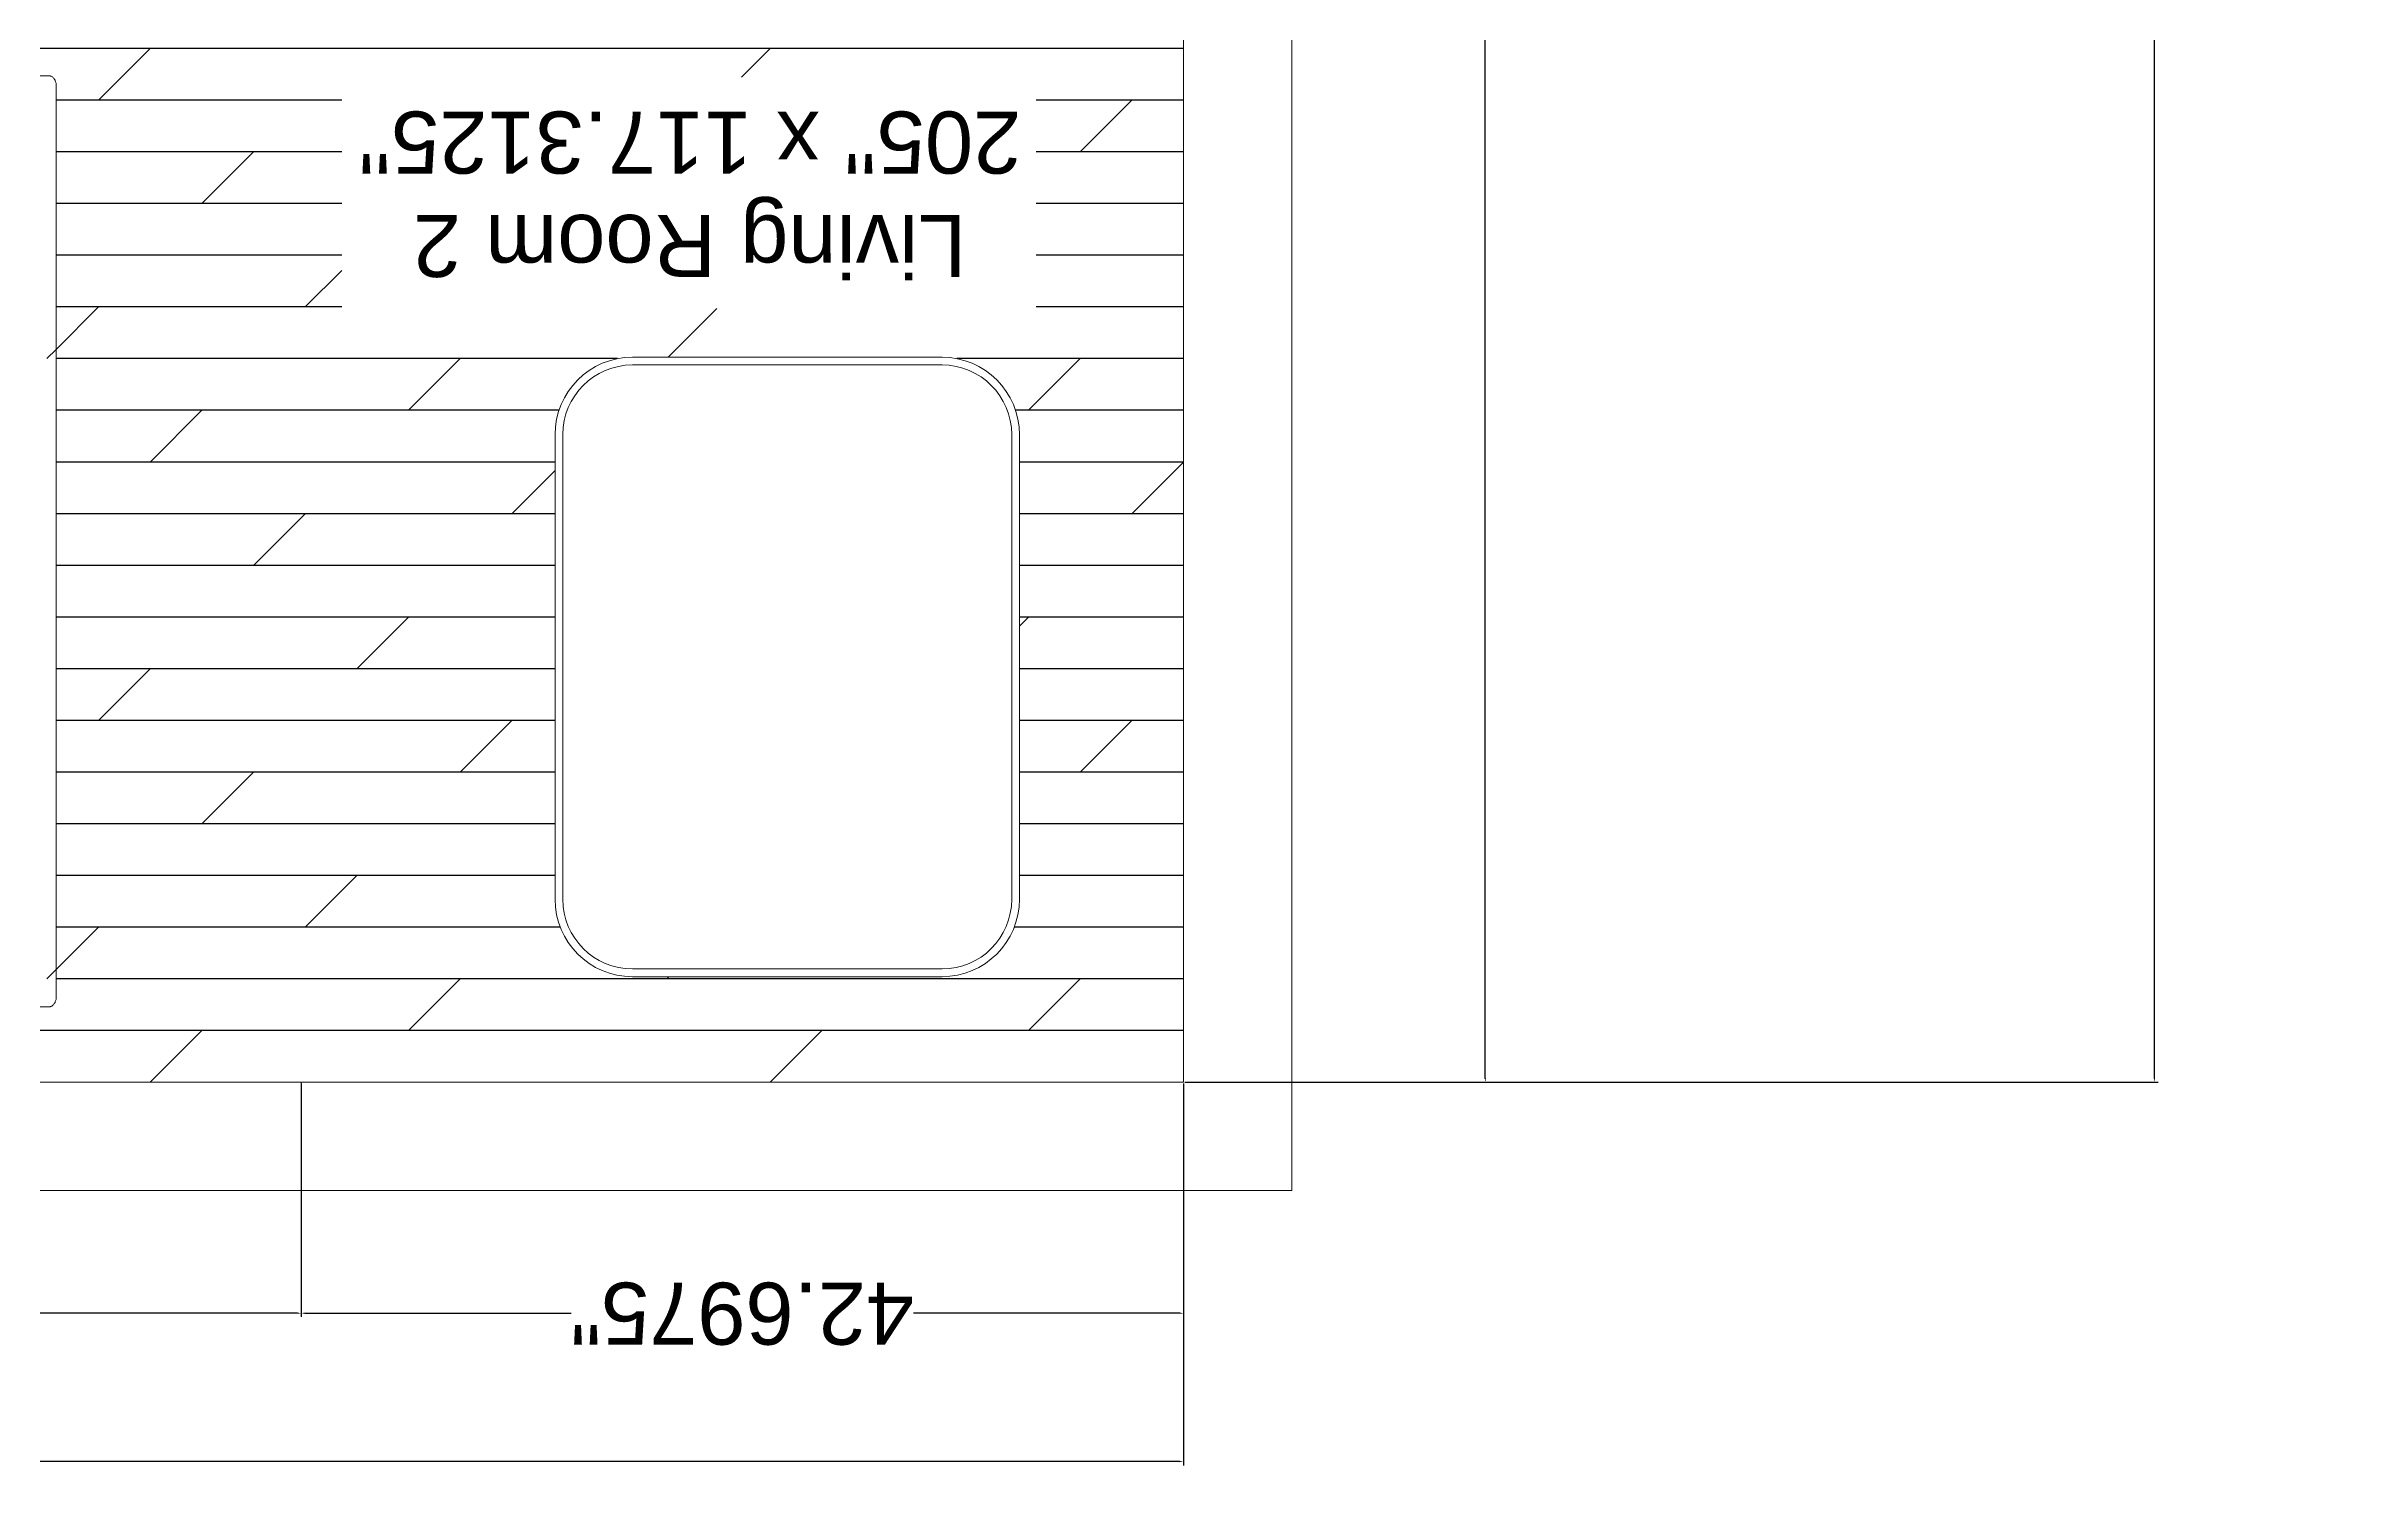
# Model space of a CAD drawing. Header units: inches. Extents: x -813 to 82, y -70 to 268.
# Drawn here: x -28.9 to 82.4, y -44.4 to 25.7 of the extents above; entities that cross this region are included whole.
import ezdxf

# ---------------------------------------------------------------- set-up
doc = ezdxf.new("R2010")
doc.units = ezdxf.units.IN
doc.header["$MEASUREMENT"] = 0
doc.layers.get('Defpoints').update_dxf_attribs({"color": 6})
for name, color, linetype, lineweight in [('Furniture', 4, 'Continuous', 0), ('Text', 30, 'Continuous', 0), ('Windows', 2, 'Continuous', 0)]:
    doc.layers.add(name, color=color, linetype=linetype, lineweight=lineweight)
doc.layers.add('Hatch 01_UC', color=7, linetype='Continuous')
doc.layers.add('S-DIM', color=7, linetype='Continuous')
doc.layers.add('Walls', color=3, linetype='Continuous', plot=False)
doc.styles.get("Standard").update_dxf_attribs({"font": 'arial.ttf'})
doc.dimstyles.get("Standard").update_dxf_attribs({"dimtxt": 0.18, "dimasz": 0.18, "dimexe": 0.18, "dimexo": 0.0625, "dimgap": 0.09, "dimtad": 0, "dimtih": 1, "dimtoh": 1, "dimdec": 4, "dimzin": 1, "dimdsep": 46, "dimtxsty": 'Standard', "dimcen": 0.09, "dimadec": 0, "dimazin": 0, "dimtfac": 1, "dimtdec": 4, "dimtofl": 0, "dimtmove": 0, "dimatfit": 3, "dimfxl": 1, "dimtolj": 1, "dimtzin": 0, "dimarcsym": 0})

# ---------------------------------------------------------------- blocks, each defined once
blk = doc.blocks.new('*D197')
at = {"layer": 'Defpoints', "color": 0, "lineweight": 0, "transparency": 16777216}
for p in [(-178.87, -24.46), (26.13, -24.46), (-178.87, -42.82)]:
    blk.add_point(p, dxfattribs=at)
at = {"layer": 'S-DIM', "color": 0, "lineweight": -2, "transparency": 16777216}
for p, q in [((-178.87, -24.52), (-178.87, -43)), ((26.13, -24.52), (26.13, -43)), ((-178.69, -42.82), (-85.78, -42.82)), ((25.95, -42.82), (-66.96, -42.82))]:
    blk.add_line(p, q, dxfattribs=at)
at = {"layer": 'S-DIM', "color": 0, "lineweight": 0, "transparency": 16777216}
for points in [[(-178.69, -42.85), (-178.69, -42.79), (-178.87, -42.82)], [(25.95, -42.85), (25.95, -42.79), (26.13, -42.82)]]:
    blk.add_solid(points, dxfattribs=at)
at = {"layer": 'S-DIM', "color": 0, "lineweight": 5, "transparency": 16777216, "insert": (-76.37, -42.82), "char_height": 0.18, "width": 4.3945, "attachment_point": 5, "rotation": 180}
blk.add_mtext('\\A1;{\\H16.66667x;205.0000"}', dxfattribs=at)
blk = doc.blocks.new('*D199')
at = {"layer": 'Defpoints', "color": 0, "lineweight": 0, "transparency": 16777216}
for p in [(26.13, 92.85), (40.74, 92.85), (26.13, -24.46)]:
    blk.add_point(p, dxfattribs=at)
at = {"layer": 'S-DIM', "color": 0, "lineweight": -2, "transparency": 16777216}
for p, q in [((26.19, 92.85), (40.92, 92.85)), ((40.74, 92.67), (40.74, 35.82)), ((40.74, -24.28), (40.74, 32.57)), ((26.19, -24.46), (40.92, -24.46))]:
    blk.add_line(p, q, dxfattribs=at)
at = {"layer": 'S-DIM', "color": 0, "lineweight": 0, "transparency": 16777216}
for points in [[(40.77, 92.67), (40.71, 92.67), (40.74, 92.85)], [(40.77, -24.28), (40.71, -24.28), (40.74, -24.46)]]:
    blk.add_solid(points, dxfattribs=at)
at = {"layer": 'S-DIM', "color": 0, "lineweight": 5, "transparency": 16777216, "insert": (40.74, 34.2), "char_height": 0.18, "attachment_point": 5, "rotation": 180}
blk.add_mtext('\\A1;{\\H16.66667x;117.3125"}', dxfattribs=at)
blk = doc.blocks.new('*D201')
at = {"layer": 'Defpoints', "color": 0, "lineweight": 0, "transparency": 16777216}
for p in [(26.13, 245.54), (26.13, -24.46), (73.12, -24.46)]:
    blk.add_point(p, dxfattribs=at)
at = {"layer": 'S-DIM', "color": 0, "lineweight": -2, "transparency": 16777216}
for p, q in [((26.19, 245.54), (73.3, 245.54)), ((73.12, 245.36), (73.12, 112.16)), ((73.12, -24.28), (73.12, 108.92)), ((26.19, -24.46), (73.3, -24.46))]:
    blk.add_line(p, q, dxfattribs=at)
at = {"layer": 'S-DIM', "color": 0, "lineweight": 0, "transparency": 16777216}
for points in [[(73.15, 245.36), (73.09, 245.36), (73.12, 245.54)], [(73.15, -24.28), (73.09, -24.28), (73.12, -24.46)]]:
    blk.add_solid(points, dxfattribs=at)
at = {"layer": 'S-DIM', "color": 0, "lineweight": 5, "transparency": 16777216, "insert": (73.12, 110.54), "char_height": 0.18, "attachment_point": 5, "rotation": 180}
blk.add_mtext('\\A1;{\\H16.66667x;270.0000"}', dxfattribs=at)
blk = doc.blocks.new('*D202')
at = {"layer": 'Defpoints', "color": 0, "lineweight": 0, "transparency": 16777216}
for p in [(-16.57, -24.46), (26.13, -24.46), (-16.57, -35.64)]:
    blk.add_point(p, dxfattribs=at)
at = {"layer": 'S-DIM', "color": 0, "lineweight": -2, "transparency": 16777216}
for p, q in [((-16.57, -24.52), (-16.57, -35.82)), ((26.13, -24.52), (26.13, -35.82)), ((-16.39, -35.64), (-3.5, -35.64)), ((25.95, -35.64), (13.06, -35.64))]:
    blk.add_line(p, q, dxfattribs=at)
at = {"layer": 'S-DIM', "color": 0, "lineweight": 0, "transparency": 16777216}
for points in [[(-16.39, -35.67), (-16.39, -35.61), (-16.57, -35.64)], [(25.95, -35.67), (25.95, -35.61), (26.13, -35.64)]]:
    blk.add_solid(points, dxfattribs=at)
at = {"layer": 'S-DIM', "color": 0, "lineweight": 5, "transparency": 16777216, "insert": (4.78, -35.64), "char_height": 0.18, "attachment_point": 5, "rotation": 180}
blk.add_mtext('\\A1;{\\H16.66667x;42.6975"}', dxfattribs=at)
blk = doc.blocks.new('*D204')
at = {"layer": 'Defpoints', "color": 0, "lineweight": 0, "transparency": 16777216}
for p in [(-135.62, -29.71), (-16.57, -30.17), (-135.62, -35.64)]:
    blk.add_point(p, dxfattribs=at)
at = {"layer": 'S-DIM', "color": 0, "lineweight": -2, "transparency": 16777216}
for p, q in [((-135.62, -29.77), (-135.62, -35.82)), ((-16.57, -30.23), (-16.57, -35.82)), ((-135.44, -35.64), (-85.34, -35.64)), ((-16.75, -35.64), (-66.85, -35.64))]:
    blk.add_line(p, q, dxfattribs=at)
at = {"layer": 'S-DIM', "color": 0, "lineweight": 0, "transparency": 16777216}
for points in [[(-135.44, -35.67), (-135.44, -35.61), (-135.62, -35.64)], [(-16.75, -35.67), (-16.75, -35.61), (-16.57, -35.64)]]:
    blk.add_solid(points, dxfattribs=at)
at = {"layer": 'S-DIM', "color": 0, "lineweight": 5, "transparency": 16777216, "insert": (-76.09, -35.64), "char_height": 0.18, "attachment_point": 5, "rotation": 180}
blk.add_mtext('\\A1;{\\H16.66667x;119.0525"}', dxfattribs=at)

msp = doc.modelspace()

# ---------------------------------------------------------------- linework, layer by layer
at = {"layer": 'Furniture', "lineweight": 5}
msp.add_lwpolyline([(-116.66071, -20.8216), (-28.78345, -20.8216), (-28.75228, -20.8198), (-28.72183, -20.81448), (-28.6922, -20.8058), (-28.66351, -20.79391), (-28.63585, -20.77896), (-28.60935, -20.7611), (-28.58413, -20.74048), (-28.56027, -20.71724), (-28.53792, -20.69155), (-28.51716, -20.66356), (-28.49811, -20.63339), (-28.48089, -20.60122), (-28.4656, -20.56718), (-28.45236, -20.53145), (-28.44128, -20.49414), (-28.43246, -20.45543), (-28.42603, -20.41547), (-28.42209, -20.37438), (-28.42075, -20.33234), (-28.42075, 23.73959), (-28.42209, 23.78162), (-28.42603, 23.8227), (-28.43246, 23.86267), (-28.44128, 23.90138), (-28.45236, 23.93868), (-28.4656, 23.97443), (-28.48089, 24.00846), (-28.49811, 24.04063), (-28.51716, 24.07079), (-28.53792, 24.0988), (-28.56027, 24.12449), (-28.58413, 24.14772), (-28.60935, 24.16834), (-28.63585, 24.18619), (-28.66351, 24.20114), (-28.6922, 24.21304), (-28.72183, 24.22171), (-28.75228, 24.22703), (-28.78345, 24.22884), (-35.13799, 24.22884)], dxfattribs=at)
at = {"layer": 'Furniture', "color": 4, "lineweight": 5, "ltscale": 0.03}
for points in [[(-0.53611, 10.60918), (14.44811, 10.60918, -0.414213562), (18.19416, 6.86313), (18.19416, -15.61319, -0.414213562), (14.44811, -19.35925), (-0.53611, -19.35925, -0.414213562), (-4.28216, -15.61319), (-4.28216, 6.86313, -0.414213562)], [(-0.53611, 10.23458), (14.44811, 10.23458, -0.414213562), (17.81956, 6.86313), (17.81956, -15.61319, -0.414213562), (14.44811, -18.98464), (-0.53611, -18.98464, -0.414213562), (-3.90756, -15.61319), (-3.90756, 6.86313, -0.414213562)]]:
    msp.add_lwpolyline(points, format="xyb", close=True, dxfattribs=at)
at = {"layer": 'Hatch 01_UC', "color": 44, "linetype": 'Continuous', "transparency": 33554636}
for p, q in [((26.12998, 25.54026), (-130.21609, 25.54026)), ((-23.87002, 25.54026), (-26.37002, 23.04026)), ((6.12998, 25.54026), (4.7458, 24.15608)), ((-14.60117, 23.04026), (-28.42075, 23.04026)), ((26.12998, 23.04026), (18.99637, 23.04026)), ((23.62998, 23.04026), (21.12998, 20.54026)), ((-14.60117, 20.54026), (-28.42075, 20.54026)), ((-18.87002, 20.54026), (-21.37002, 18.04026)), ((26.12998, 20.54026), (18.99637, 20.54026)), ((-14.60117, 18.04026), (-28.42075, 18.04026)), ((26.12998, 18.04026), (18.99637, 18.04026)), ((-14.60117, 15.54026), (-28.42075, 15.54026)), ((-14.60117, 14.80911), (-16.37002, 13.04026)), ((26.12998, 15.54026), (18.99637, 15.54026)), ((26.12998, 15.54026), (26.12998, 15.54026)), ((-14.60117, 13.04026), (-28.42075, 13.04026)), ((-26.37002, 13.04026), (-28.42075, 10.98953)), ((3.55139, 12.96167), (1.19891, 10.60918)), ((26.12998, 13.04026), (18.99637, 13.04026)), ((-28.42075, 10.98953), (-28.87002, 10.54026)), ((-1.25139, 10.54026), (-28.42075, 10.54026)), ((-8.87002, 10.54026), (-11.37002, 8.04026)), ((26.12998, 10.54026), (15.16339, 10.54026)), ((21.12998, 10.54026), (18.62998, 8.04026)), ((-4.09241, 8.04026), (-28.42075, 8.04026)), ((-21.37002, 8.04026), (-23.87002, 5.54026)), ((26.12998, 8.04026), (18.00441, 8.04026)), ((-4.28216, 5.54026), (-28.42075, 5.54026)), ((-4.28216, 5.12812), (-6.37002, 3.04026)), ((26.12998, 5.54026), (18.19416, 5.54026)), ((26.12998, 5.54026), (23.62998, 3.04026)), ((-4.28216, 3.04026), (-28.42075, 3.04026)), ((-16.37002, 3.04026), (-18.87002, 0.54026)), ((26.12998, 3.04026), (18.19416, 3.04026)), ((-4.28216, 0.54026), (-28.42075, 0.54026)), ((26.12998, 0.54026), (18.19416, 0.54026)), ((-4.28216, -1.95974), (-28.42075, -1.95974)), ((-11.37002, -1.95974), (-13.87002, -4.45974)), ((26.12998, -1.95974), (18.19416, -1.95974)), ((18.62998, -1.95974), (18.19416, -2.39556)), ((-4.28216, -4.45974), (-28.42075, -4.45974)), ((-23.87002, -4.45974), (-26.37002, -6.95974)), ((26.12998, -4.45974), (18.19416, -4.45974)), ((-4.28216, -6.95974), (-28.42075, -6.95974)), ((-6.37002, -6.95974), (-8.87002, -9.45974)), ((26.12998, -6.95974), (18.19416, -6.95974)), ((23.62998, -6.95974), (21.12998, -9.45974)), ((-4.28216, -9.45974), (-28.42075, -9.45974)), ((-18.87002, -9.45974), (-21.37002, -11.95974)), ((26.12998, -9.45974), (18.19416, -9.45974)), ((-4.28216, -11.95974), (-28.42075, -11.95974)), ((26.12998, -11.95974), (18.19416, -11.95974)), ((-4.28216, -14.45974), (-28.42075, -14.45974)), ((-13.87002, -14.45974), (-16.37002, -16.95974)), ((26.12998, -14.45974), (18.19416, -14.45974)), ((26.12998, -14.45974), (26.12998, -14.45974)), ((-4.03178, -16.95974), (-28.42075, -16.95974)), ((-26.37002, -16.95974), (-28.42075, -19.01047)), ((26.12998, -16.95974), (17.94378, -16.95974)), ((-28.42075, -19.01047), (-28.87002, -19.45974)), ((26.12998, -19.45974), (-28.42075, -19.45974)), ((-8.87002, -19.45974), (-11.37002, -21.95974)), ((1.23048, -19.35925), (1.12998, -19.45974)), ((21.12998, -19.45974), (18.62998, -21.95974)), ((26.12998, -21.95974), (-178.87002, -21.95974)), ((-21.37002, -21.95974), (-23.87002, -24.45974)), ((8.62998, -21.95974), (6.12998, -24.45974)), ((-3.87002, -24.45974), (-3.87002, -24.45974))]:
    msp.add_line(p, q, dxfattribs=at)
at = {"layer": 'Walls', "lineweight": 5}
for points in [[(-178.87002, -29.70974), (26.12998, -29.70974), (31.37998, -29.70974), (31.37998, -24.45974), (31.37998, 245.54026), (31.37998, 250.79026), (26.12998, 250.79026), (-178.87002, 250.79026), (-184.12002, 250.79026), (-184.12002, 245.54026), (-184.12002, -24.45974), (-184.12002, -29.70974)], [(26.12998, -24.45974), (26.12998, 245.54026), (-178.87002, 245.54026), (-178.87002, -24.45974)]]:
    msp.add_lwpolyline(points, close=True, dxfattribs=at)
at = {"layer": 'Windows', "lineweight": 5}
for p, q in [((-16.56752, -24.45974), (-135.62002, -24.45974)), ((-16.56752, -29.70974), (-16.56752, -24.45974)), ((-135.62002, -29.70974), (-16.56752, -29.70974))]:
    msp.add_line(p, q, dxfattribs=at)

# ---------------------------------------------------------------- texts
at = {"layer": 'Text', "lineweight": 5, "insert": (33.60826, 14.49339), "char_height": 3, "attachment_point": 1, "rotation": 180}
msp.add_mtext_dynamic_manual_height_columns("\\pxqc;Living Room 2^J205'' x 117.3125''", width=62.747649, gutter_width=1, heights=[0], dxfattribs=at)

# ---------------------------------------------------------------- dimensions: what is measured, and where the dimension line sits
at = {"layer": 'S-DIM', "lineweight": 5}
for base, p1, p2, angle, picture, middle in [((73.12097, -24.45974), (26.12998, 245.54026), (26.12998, -24.45974), 270, '*D201', (73.12097, 110.54026)), ((40.73502, 92.85276), (26.12998, -24.45974), (26.12998, 92.85276), 270, '*D199', (40.73502, 34.19651)), ((-178.87002, -42.81974), (26.12998, -24.45974), (-178.87002, -24.45974), 180, '*D197', (-76.37002, -42.81974)), ((-16.56752, -35.64163), (26.12998, -24.45974), (-16.56752, -24.45974), 180, '*D202', (4.78123, -35.64163)), ((-135.62002, -35.64163), (-16.56752, -30.17194), (-135.62002, -29.70974), 180, '*D204', (-76.09377, -35.64163))]:
    dim = msp.add_linear_dim(base=base, p1=p1, p2=p2, angle=angle, text='{\\H16.66667x;<>}', dimstyle='Standard', override={"dimpost": '"'}, dxfattribs=at)
    dim.commit()
    dim.dimension.update_dxf_attribs({"geometry": picture, "text_midpoint": middle})

doc.saveas('drawing.dxf')
